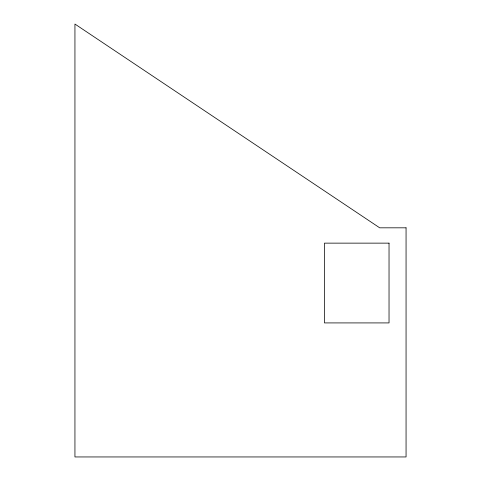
<?xml version="1.0" encoding="UTF-8"?>
<svg xmlns="http://www.w3.org/2000/svg" width="481" height="481" viewBox="0 0 481 481"><rect width="100%" height="100%" fill="white"/><g stroke="black" fill="none" stroke-linecap="round" stroke-linejoin="round"><path stroke-width="0.72" d="M406.06 227.82L379.695 227.82L74.94 24.05L74.94 456.95L406.06 456.95L406.06 227.82M389.033 243.139L324.453 243.139L324.453 322.919L389.033 322.919L389.033 243.139"/></g></svg>
